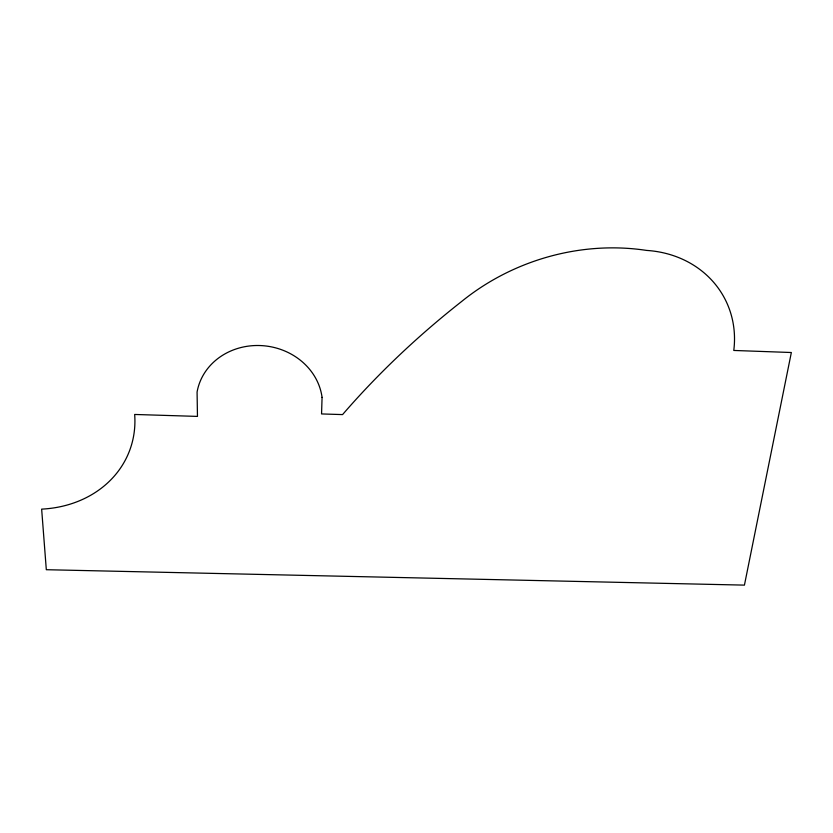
<?xml version="1.0" encoding="UTF-8"?>
<svg xmlns="http://www.w3.org/2000/svg" width="833" height="833" viewBox="0 0 833 833"><rect width="100%" height="100%" fill="white"/><g stroke="black" fill="none" stroke-linecap="round" stroke-linejoin="round"><path stroke-width="1.25" d="M322.069 397.383L321.559 413.939L342.561 414.595A745.108 546.49 -21.6 0 1 461.586 301.525A212.915 185.874 -20.2 0 1 646.616 250.421A107.27 95.399 -27.4 0 1 733.779 350.454L791.35 352.515L744.431 585.12L46.315 569.71L41.65 509.13A113.049 96.347 20.8 0 0 134.665 414.459L197.463 416.406L197.077 392.051A63.235 56.998 8 0 1 260.583 345.56A63.235 56.998 8 0 1 322.069 397.383"/></g></svg>
